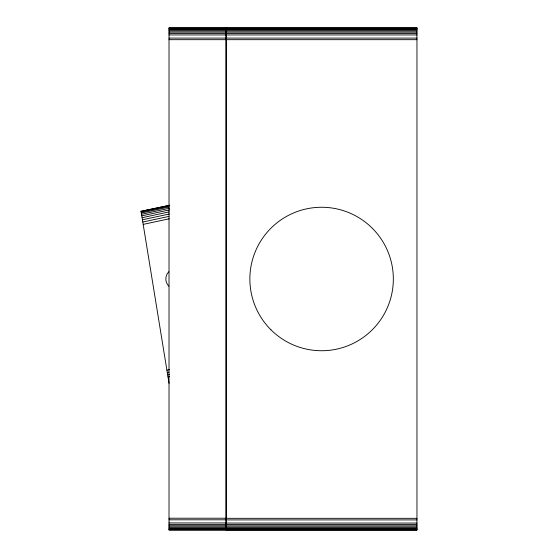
<?xml version="1.0" encoding="UTF-8"?>
<svg xmlns="http://www.w3.org/2000/svg" width="558" height="558" viewBox="0 0 558 558"><rect width="100%" height="100%" fill="white"/><g stroke="black" fill="none" stroke-linecap="round" stroke-linejoin="round"><path stroke-width="0.84" d="M168.865 271.753C164.826 275.422 164.826 282.474 168.865 286.142M169.744 205.26L141.041 211.238M169.744 205.288L141.069 211.37M141.174 212.047L168.997 206.062M141.327 212.996L169.151 207.004M141.537 214.272L169.36 208.287M141.795 215.862L169.618 209.871M142.095 217.711L169.074 211.901M142.436 219.782L169.416 213.972M142.799 222.021L168.934 216.399M143.183 224.386L169.318 218.764M166.905 370.177L169.437 369.633M167.295 372.542L168.976 372.179M167.658 374.781L169.346 374.418M167.993 376.852L169.681 376.49M169.018 28.005L225.969 28.005M226.248 28.005L416.959 28.005M169.018 28.43L225.969 28.43M226.248 28.43L416.959 28.43M169.018 29.051L225.969 29.051M226.248 29.051L416.959 29.051M169.018 29.888L225.969 29.888M226.248 29.888L416.959 29.888M169.018 30.92L225.969 30.92M226.248 30.92L416.959 30.92M169.018 32.134L225.969 32.134M226.248 32.134L416.959 32.134M169.018 33.487L225.969 33.487M226.248 33.487L416.959 33.487M169.018 34.952L225.969 34.952M226.248 34.952L416.959 34.952M169.018 38.084L225.969 38.084M226.248 38.09L416.959 38.09M169.018 39.674L225.969 39.674M226.248 39.674L416.959 39.674M169.018 518.222L225.969 518.222M226.248 518.326L416.959 518.326M169.018 519.812L225.969 519.812M226.248 519.91L416.959 519.91M169.018 522.944L225.969 522.944M226.248 523.048L416.959 523.048M169.018 524.408L225.969 524.408M226.248 524.513L416.959 524.513M169.018 525.769L225.969 525.769M226.248 525.866L416.959 525.866M169.018 526.975L225.969 526.975M226.248 527.08L416.959 527.08M169.018 528.014L225.969 528.014M226.248 528.112L416.959 528.112M169.018 528.851L225.969 528.851M226.248 528.949L416.959 528.949M169.018 529.465L225.969 529.465M226.248 529.57L416.959 529.57M169.018 529.898L225.969 529.898M226.248 529.995L416.959 529.995M141.041 211.21L169.046 383.318M225.969 27.9L169.018 27.9L169.018 529.995L225.969 529.995L225.969 27.9M416.959 27.9L226.248 27.9L226.248 530.1L416.959 530.1L416.959 27.9M270.874 329.729A71.745 71.745 0 0 0 390.9 297.567A71.745 71.745 0 0 0 303.036 209.703A71.745 71.745 0 0 0 270.874 329.729"/></g></svg>
